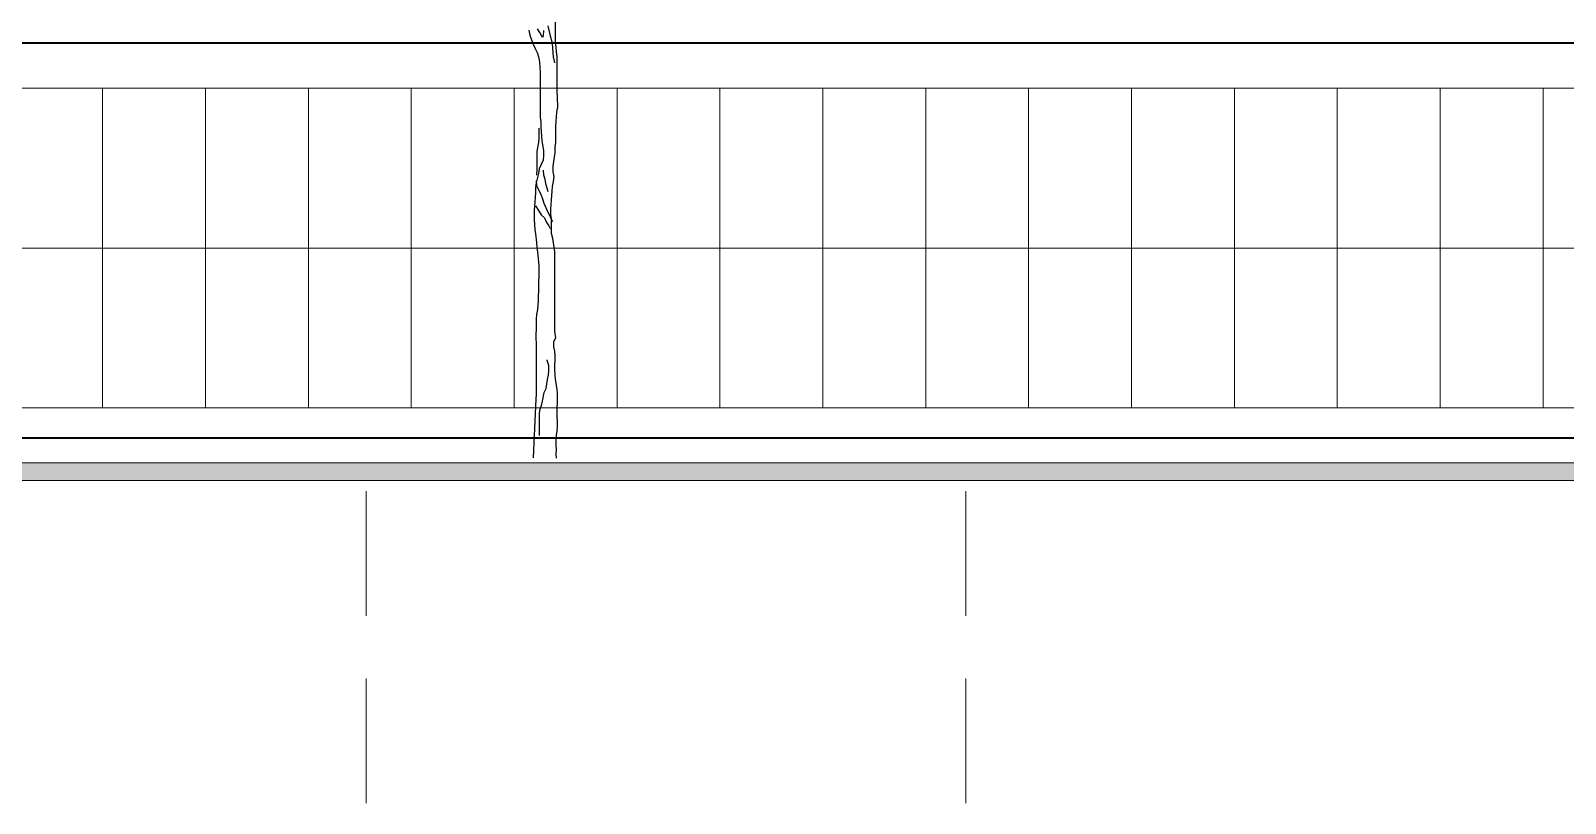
# Model space of a CAD drawing. Header units: millimetres. Extents: x 1564 to 2013, y 216 to 285.
# Drawn here: x 1647.9 to 1663.26, y 217.29 to 225.02 of the extents above; entities that cross this region are included whole.
import ezdxf

# ---------------------------------------------------------------- set-up
doc = ezdxf.new("R2010")
doc.units = ezdxf.units.MM
doc.header["$LTSCALE"] = 10
doc.linetypes.add('DASHED2', pattern=[0.375, 0.25, -0.125])
doc.layers.get('0').update_dxf_attribs({"color": 90})
for name, color, linetype, lineweight in [('cinza 03', 252, 'Continuous', 13), ('linha estutura', 252, 'Continuous', 13), ('pn 02', 16, 'Continuous', 20), ('PN 05', 50, 'Continuous', 40), ('PN 06', 1, 'Continuous', 40), ('PN-01', 90, 'Continuous', 13)]:
    doc.layers.add(name, color=color, linetype=linetype, lineweight=lineweight)
doc.layers.add('ÁRVORE PRESERVADA', color=252, linetype='Continuous')

# ---------------------------------------------------------------- blocks, each defined once
blk = doc.blocks.new('A$C338F7350')
for points in [[(5.322, 0), (5.317, 0.054), (5.322, 0.109), (5.317, 0.163), (5.317, 0.227), (5.321, 0.287), (5.331, 0.341), (5.336, 0.4), (5.336, 0.46), (5.331, 0.514), (5.331, 0.633), (5.336, 0.687), (5.336, 0.811), (5.331, 0.865), (5.311, 0.984), (5.306, 1.043), (5.301, 1.107), (5.301, 1.166), (5.306, 1.226), (5.306, 1.285), (5.301, 1.339), (5.291, 1.394), (5.291, 1.458), (5.315, 1.507), (5.301, 1.587), (5.3, 2.58), (5.295, 2.639), (5.275, 2.748), (5.26, 2.812), (5.26, 2.995), (5.25, 3.054), (5.25, 3.119), (5.255, 3.173), (5.259, 3.232), (5.269, 3.341), (5.274, 3.4), (5.284, 3.46), (5.294, 3.524), (5.279, 3.583), (5.279, 3.652), (5.289, 3.712), (5.299, 3.766), (5.308, 3.825), (5.308, 3.89), (5.313, 3.949), (5.313, 4.157), (5.318, 4.211), (5.328, 4.33), (5.338, 4.389), (5.337, 4.517), (5.332, 4.587), (5.332, 5.022), (5.322, 5.081), (5.317, 5.14), (5.312, 5.204), (5.312, 5.57)], [(4.976, 5.352), (4.991, 5.293), (5.011, 5.234), (5.03, 5.179), (5.055, 5.125), (5.08, 5.076), (5.1, 5.007), (5.11, 4.952), (5.115, 4.888), (5.12, 4.829), (5.12, 4.26), (5.125, 4.206), (5.125, 4.142), (5.13, 4.087), (5.14, 3.969), (5.16, 3.85), (5.16, 3.786), (5.155, 3.726), (5.106, 3.618), (5.096, 3.563), (5.067, 3.445), (5.062, 3.385), (5.062, 3.321), (5.057, 3.267), (5.052, 3.207), (5.042, 3.099), (5.042, 2.98), (5.047, 2.926), (5.052, 2.861), (5.062, 2.807), (5.072, 2.698), (5.077, 2.634), (5.087, 2.575), (5.097, 2.456), (5.102, 2.392), (5.102, 2.268), (5.097, 2.214), (5.097, 2.086), (5.093, 2.031), (5.093, 1.967), (5.083, 1.858), (5.073, 1.799), (5.068, 1.74), (5.068, 1.611), (5.063, 1.557), (5.063, 1.497), (5.068, 1.438), (5.069, 0.796), (5.064, 0.741), (5.03, 0.002)], [(5.149, 5.264), (5.114, 5.323), (5.085, 5.372)], [(5.159, 5.348), (5.154, 5.283), (5.149, 5.264)], [(5.213, 5.407), (5.228, 5.353), (5.238, 5.298), (5.268, 5.19), (5.273, 5.13), (5.283, 5.022), (5.292, 4.967), (5.297, 4.947)], [(5.101, 4.127), (5.101, 4.003), (5.096, 3.949), (5.076, 3.84), (5.076, 3.603), (5.071, 3.548), (5.071, 3.539)], [(5.067, 3.469), (5.072, 3.41), (5.096, 3.356), (5.126, 3.301), (5.146, 3.242), (5.166, 3.188), (5.215, 3.079), (5.24, 3.03), (5.265, 2.975), (5.275, 2.961)], [(5.155, 3.603), (5.16, 3.544), (5.175, 3.489), (5.185, 3.435), (5.2, 3.381), (5.215, 3.336)], [(5.062, 3.158), (5.097, 3.099), (5.131, 3.044), (5.171, 3.005), (5.195, 2.955), (5.225, 2.906), (5.245, 2.872)], [(5.109, 0.282), (5.109, 0.543), (5.114, 0.603), (5.133, 0.657), (5.148, 0.712), (5.168, 0.82), (5.192, 0.87), (5.202, 0.929), (5.212, 0.983), (5.222, 1.043), (5.227, 1.097), (5.227, 1.161), (5.207, 1.221), (5.207, 1.231)]]:
    blk.add_lwpolyline(points)

msp = doc.modelspace()

# ---------------------------------------------------------------- hatches: boundary and pattern name
at = {"layer": 'pn 02'}
h = msp.add_hatch(color=256, dxfattribs=at)
h.paths.add_polyline_path([(1639.255, 220.7), (1632.321, 220.7), (1632.321, 220.523), (1639.255, 220.523)])
h.paths.add_polyline_path([(1645.255, 220.7), (1639.255, 220.7), (1639.255, 220.523), (1645.255, 220.523)])
h.paths.add_polyline_path([(1651.255, 220.7), (1645.255, 220.7), (1645.255, 220.523), (1651.255, 220.523)])
h.paths.add_polyline_path([(1657.255, 220.7), (1651.255, 220.7), (1651.255, 220.523), (1657.255, 220.523)])
h = msp.add_hatch(color=256, dxfattribs=at)
h.paths.add_polyline_path([(1663.255, 220.7), (1657.255, 220.7), (1657.255, 220.523), (1663.255, 220.523)])
h.paths.add_polyline_path([(1669.255, 220.7), (1663.255, 220.7), (1663.255, 220.523), (1669.255, 220.523)])
h.paths.add_polyline_path([(1675.255, 220.7), (1669.255, 220.7), (1669.255, 220.523), (1675.255, 220.523)])
h.paths.add_polyline_path([(1681.255, 220.7), (1675.255, 220.7), (1675.255, 220.523), (1681.255, 220.523)])

# ---------------------------------------------------------------- linework, layer by layer
at = {"layer": 'cinza 03'}
for p, q in [((1648.617, 221.25), (1648.617, 224.45)), ((1649.647, 221.25), (1649.647, 224.45)), ((1650.676, 221.25), (1650.676, 224.45)), ((1651.706, 221.25), (1651.706, 224.45)), ((1652.736, 221.25), (1652.736, 224.45)), ((1653.765, 221.25), (1653.765, 224.45)), ((1654.795, 221.25), (1654.795, 224.45)), ((1655.825, 221.25), (1655.825, 224.45)), ((1656.854, 221.25), (1656.854, 224.45)), ((1657.884, 221.25), (1657.884, 224.45)), ((1658.914, 221.25), (1658.914, 224.45)), ((1659.943, 221.25), (1659.943, 224.45)), ((1660.973, 221.25), (1660.973, 224.45)), ((1662.002, 221.25), (1662.002, 224.45)), ((1663.032, 221.25), (1663.032, 224.45)), ((1640.38, 222.85), (1668.18, 222.85))]:
    msp.add_line(p, q, dxfattribs=at)
at = {"layer": 'linha estutura', "linetype": 'DASHED2', "ltscale": 0.5}
for p, q in [((1651.255, 217.293), (1651.255, 220.7)), ((1657.255, 217.293), (1657.255, 220.7))]:
    msp.add_line(p, q, dxfattribs=at)
at = {"layer": 'pn 02'}
for p, q in [((1640.38, 224.45), (1668.18, 224.45)), ((1640.38, 221.25), (1668.18, 221.25))]:
    msp.add_line(p, q, dxfattribs=at)
at = {"layer": 'PN 05'}
msp.add_line((1639.13, 220.95), (1717.38, 220.95), dxfattribs=at)
at = {"layer": 'PN 06'}
msp.add_line((1680.63, 224.9), (1637.13, 224.9), dxfattribs=at)
at = {"layer": 'PN-01'}
for p, q in [((1632.321, 220.7), (1728.383, 220.7)), ((1632.321, 220.523), (1728.383, 220.523))]:
    msp.add_line(p, q, dxfattribs=at)

# ---------------------------------------------------------------- block references
at = {"layer": 'ÁRVORE PRESERVADA', "xscale": 0.7999999999999545, "yscale": 0.8000000000001819, "zscale": 0.8}
msp.add_blockref('A$C338F7350', (1648.901, 220.747), dxfattribs=at)

doc.saveas('drawing.dxf')
